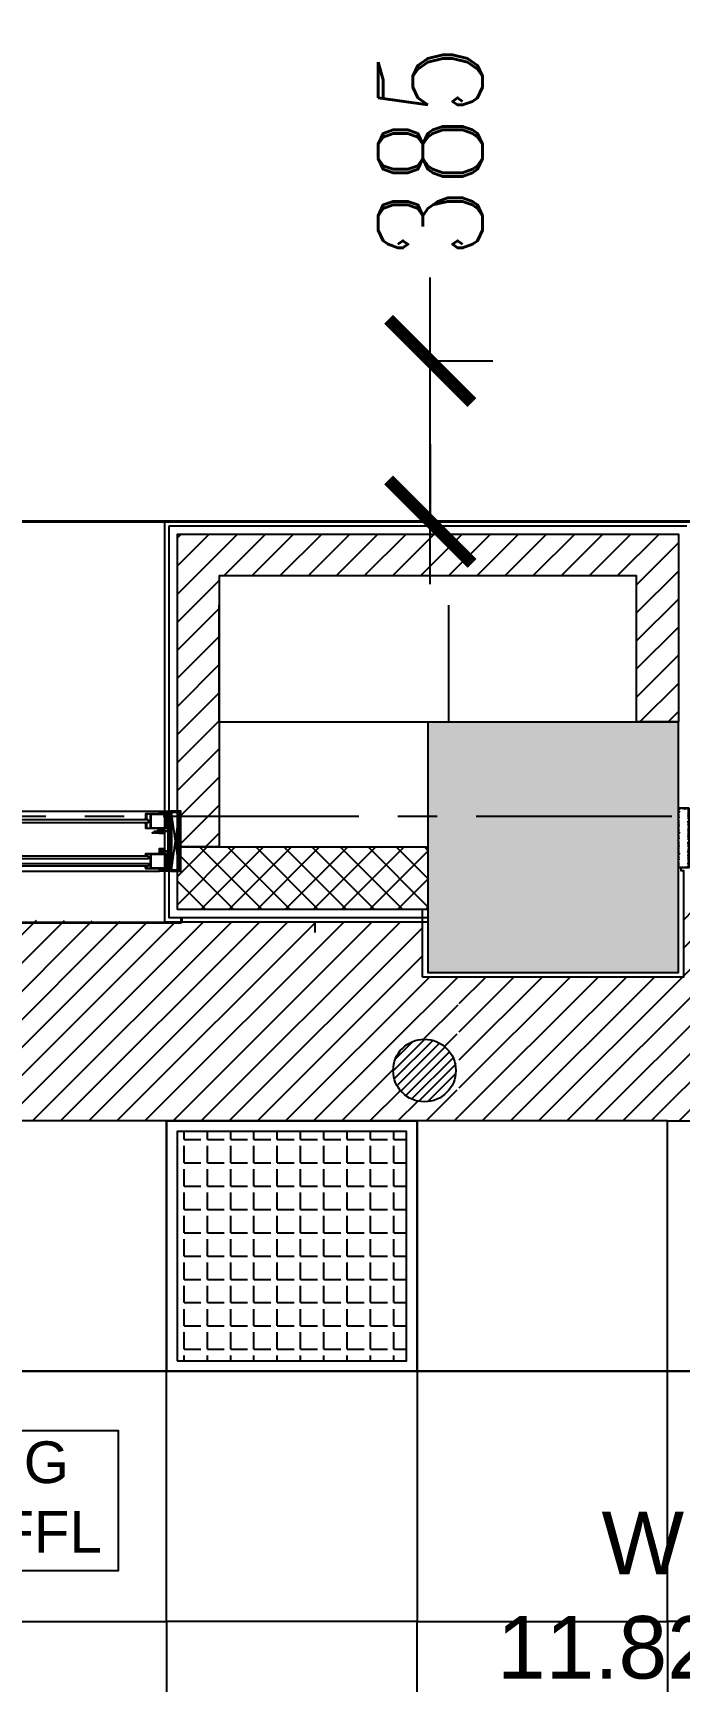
# Model space of a CAD drawing. Header units: millimetres. Extents: x -661525 to 498941, y 282148 to 1359693.
# Drawn here: x -337572 to -336024, y 451953 to 455905 of the extents above; entities that cross this region are included whole.
import ezdxf

# ---------------------------------------------------------------- set-up
doc = ezdxf.new("R2010")
doc.units = ezdxf.units.MM
doc.header["$LTSCALE"] = 2.5
doc.header["$PDMODE"] = 35
doc.header["$PDSIZE"] = 15
doc.linetypes.add('CENTER', pattern=[2, 1.25, -0.25, 0.25, -0.25])
doc.layers.get('0').update_dxf_attribs({"linetype": 'CONTINUOUS'})
doc.layers.get('DEFPOINTS').update_dxf_attribs({"linetype": 'CONTINUOUS'})
for name, color, linetype in [('A-ALU-SECTION', 11, 'CONTINUOUS'), ('A-ANNO-GRID', 5, 'CENTER'), ('A-ANNO-TEXT', 7, 'CONTINUOUS'), ('A-COLS', 7, 'CONTINUOUS'), ('A-COLS-PATT', 252, 'CONTINUOUS'), ('A-ELEV', 8, 'CONTINUOUS'), ('A-ELEV-MEDM', 34, 'CONTINUOUS'), ('A-ELEV-THIN', 8, 'CONTINUOUS'), ('A-GLAZ', 5, 'CONTINUOUS'), ('A-WALL', 8, 'CONTINUOUS'), ('A-WALL-1', 8, 'CONTINUOUS'), ('A-WALL-125', 30, 'CONTINUOUS'), ('A-WALL-JAMB', 11, 'CONTINUOUS'), ('A-WALL-PATT-125', 8, 'CONTINUOUS'), ('A-WALL-PATT-150', 8, 'CONTINUOUS'), ('A-WALL-PLAS', 8, 'CONTINUOUS'), ('CEILING', 11, 'CONTINUOUS'), ('I-FURN', 14, 'CONTINUOUS'), ('I-SECT', 3, 'CONTINUOUS')]:
    doc.layers.add(name, color=color, linetype=linetype)
doc.layers.add('Wall - Stone Hatch', color=252, linetype='CONTINUOUS', lineweight=13)
doc.styles.add('COMPLEX', font='complex.shx', dxfattribs={"width": 0.8})
doc.styles.add('ROMAND', font='ROMAND')
doc.dimstyles.new('TICK100', dxfattribs={"dimtxt": 250, "dimasz": 200, "dimexe": 150, "dimexo": 10, "dimgap": 50, "dimtad": 0, "dimdec": 0, "dimrnd": 5, "dimzin": 1, "dimdsep": 46, "dimtxsty": 'COMPLEX', "dimblk1": 'ARCHTICK', "dimblk2": 'ARCHTICK', "dimsah": 1, "dimcen": 0.09375, "dimdle": 150, "dimclrd": 11, "dimclre": 11, "dimclrt": 7, "dimadec": 0, "dimazin": 0, "dimtfac": 1, "dimtdec": 0, "dimtofl": 0, "dimtmove": 0, "dimatfit": 3, "dimldrblk": 'OPEN90', "dimfxl": 1, "dimtolj": 1, "dimtzin": 1, "dimarcsym": 0})

# ---------------------------------------------------------------- blocks, each defined once
blk = doc.blocks.new('LIGHTS')
at = {"layer": 'CEILING', "transparency": 33554687}
h = blk.add_hatch(dxfattribs=at)
h.set_pattern_fill('ANGLE', color=40, scale=8)
h.set_pattern_definition([(0, (-357159.19, 594292.36), (0, 55.88), [40.64, -15.24]), (90, (-357159.19, 594292.36), (-55.88, 3e-15), [40.64, -15.24])])
h.paths.add_polyline_path([(-357709.2, 594292.4), (-357159.2, 594292.4), (-357159.2, 594842.4), (-357709.2, 594842.4)])
at = {"layer": 'CEILING', "color": 40}
for points in [[(-357734.2, 594267.4), (-357134.2, 594267.4), (-357134.2, 594867.4), (-357734.2, 594867.4)], [(-357709.2, 594292.4), (-357159.2, 594292.4), (-357159.2, 594842.4), (-357709.2, 594842.4)]]:
    blk.add_lwpolyline(points, close=True, dxfattribs=at)
blk = doc.blocks.new('_ARCHTICK')
at = {"color": 0, "linetype": 'ByBlock', "const_width": 0.15}
blk.add_lwpolyline([(-0.5, -0.5), (0.5, 0.5)], dxfattribs=at)
blk = doc.blocks.new('*D428')
at = {"layer": 'A-ALU-SECTION', "color": 11, "lineweight": -2, "transparency": 16777216}
for p, q in [((-336620, 455118.4), (-336620, 455318.4)), ((-336620, 454582.8), (-336620, 455118.4)), ((-336615.6, 455118.4), (-336470, 455118.4)), ((-336620, 454918.4), (-336620, 454718.4)), ((-336615.6, 454732.8), (-336470, 454732.8))]:
    blk.add_line(p, q, dxfattribs=at)
at = {"layer": 'DEFPOINTS', "color": 0, "transparency": 16777216}
for p in [(-336625.6, 455118.4), (-336620, 455118.4), (-336625.6, 454732.8)]:
    blk.add_point(p, dxfattribs=at)
at = {"layer": 'A-ALU-SECTION', "color": 11, "lineweight": -2, "transparency": 16777216, "xscale": 200, "yscale": 200, "zscale": 200}
for p, rotation in [((-336620, 455118.4), 90), ((-336620, 454732.8), 270)]:
    blk.add_blockref('_ARCHTICK', p, dxfattribs=dict(at, rotation=rotation))
at = {"layer": 'A-ALU-SECTION', "color": 7, "transparency": 16777216, "insert": (-336620, 455620.8), "char_height": 250, "attachment_point": 5, "rotation": 90, "style": 'COMPLEX'}
blk.add_mtext('\\A1;385', dxfattribs=at)
blk = doc.blocks.new('_Open90')
at = {"color": 0, "linetype": 'ByBlock', "lineweight": -2}
for p, q in [((-0.5, 0.5), (0, 0)), ((0, 0), (-1, 0)), ((0, 0), (-0.5, -0.5))]:
    blk.add_line(p, q, dxfattribs=at)

msp = doc.modelspace()

# ---------------------------------------------------------------- hatches: boundary and pattern name
at = {"layer": 'A-COLS-PATT'}
h = msp.add_hatch(color=254, dxfattribs=at)
h.dxf.hatch_style = 1
h.paths.add_polyline_path([(-336025.6, 454251.8), (-336625.6, 454251.8), (-336625.6, 453651.8), (-336025.6, 453651.8)])
at = {"layer": 'A-WALL-PATT-125'}
h = msp.add_hatch(dxfattribs=at)
h.set_pattern_fill('ANSI31', color=254, scale=15, angle=360, style=0)
h.set_pattern_definition([(45, (255900.177, -437222.61), (-33.6759605, 33.6759605), [])])
h.paths.add_polyline_path([(-337225.6, 453952.8), (-337225.6, 454702.8), (-336025.6, 454702.8), (-336025.6, 454252.8), (-336125.6, 454252.8), (-336125.6, 454602.8), (-337125.6, 454602.8), (-337125.6, 453952.8)])
at = {"layer": 'A-WALL-PATT-150'}
h = msp.add_hatch(dxfattribs=at)
h.set_pattern_fill('ANSI37', color=254, scale=15, angle=360, style=0)
h.set_pattern_definition([(45, (2e-09, -328214.335), (-33.6759605, 33.6759605), []), (135, (2e-09, -328214.335), (-33.6759605, -33.6759605), [])])
h.paths.add_polyline_path([(-336625.6, 453802.8), (-337225.6, 453802.8), (-337225.6, 453952.8), (-336625.6, 453952.8)])
at = {"layer": 'CEILING', "transparency": 33554607}
h = msp.add_hatch(dxfattribs=at)
h.set_pattern_fill('ANSI31', color=254, scale=15)
h.set_pattern_definition([(45, (-687355.53, 1038021.126), (-33.6759605, 33.6759605), [])])
h.paths.add_polyline_path([(-336550.6, 450295.8), (-336550.6, 449878.8), (-336100.6, 449878.8), (-336100.6, 450295.8)])
h.paths.add_polyline_path([(-336191, 450200.1), (-336191, 450111.1), (-336189.6, 450111.1), (-336189.6, 450127.9)], flags=16)
h.paths.add_polyline_path([(-336428, 450168.2), (-336296.3, 450168.2), (-336243.7, 450155), (-336296.3, 450155), (-336296.3, 450036.5), (-336428, 450036.5)], flags=16)
h.paths.add_polyline_path([(-336425.3, 450127.9), (-336416.2, 450127.9), (-336416.2, 450076.8), (-336425.3, 450076.8)], flags=0)
h.paths.add_polyline_path([(-336305, 450161.7), (-336296.4, 450200.1), (-336296.4, 450155), (-336300.8, 450155), (-336300.8, 450042.9), (-336305, 450042.9), (-336305, 450049.6)], flags=16)
h.paths.add_polyline_path([(-336180.5, 450127.9), (-336180.5, 450119.1), (-336189.6, 450119.1), (-336189.6, 450127.9)], flags=16)
h.paths.add_polyline_path([(-336550.6, 450295.8), (-336651.6, 450295.8), (-337251.6, 450295.8), (-337851.6, 450295.8), (-338451.6, 450295.8), (-339051.6, 450295.8), (-339651.6, 450295.8), (-340100.6, 450295.8), (-340100.6, 449878.8), (-339465.6, 449878.8), (-337689.6, 449878.8), (-336550.6, 449878.8)])
h.paths.add_polyline_path([(-340100.6, 450295.8), (-340251.6, 450295.8), (-340251.6, 450895.8), (-340251.6, 451495.8), (-340251.6, 452095.8), (-340251.6, 452695.8), (-340251.6, 453295.8), (-340100.6, 453295.8), (-340100.6, 453633.8), (-340465.6, 453633.8), (-340465.6, 449878.8), (-340100.6, 449878.8)])
h.paths.add_polyline_path([(-329837.6, 452528.8), (-331025.6, 452528.8), (-331025.6, 452078.8), (-329937.6, 452078.8, -0.414214), (-329837.6, 452178.8)])
h.paths.add_polyline_path([(-328637.6, 452528.8), (-329837.6, 452528.8), (-329837.6, 452178.8, -0.414214), (-329737.6, 452078.8), (-328637.6, 452078.8)])
h.paths.add_polyline_path([(-328637.6, 452078.8), (-329737.6, 452078.8, -0.414214), (-329837.6, 451978.8), (-329837.6, 450428.8, -0.414214), (-329737.6, 450328.8), (-328637.6, 450328.8)])
h.paths.add_polyline_path([(-328637.6, 450328.8), (-329737.6, 450328.8, -0.414214), (-329837.6, 450228.8), (-329837.6, 449878.8), (-328637.6, 449878.8)])
h.paths.add_polyline_path([(-329837.6, 450228.8, -0.414214), (-329937.6, 450328.8), (-331025.6, 450328.8), (-331025.6, 449878.8), (-329837.6, 449878.8)])
h.paths.add_polyline_path([(-332100.6, 450295.8), (-332451.6, 450295.8), (-332550.6, 450295.8), (-332550.6, 449878.8), (-332100.6, 449878.8)])
h.paths.add_polyline_path([(-332550.6, 450295.8), (-332820.7, 450295.8), (-332820.7, 449962.7), (-334384.9, 449962.7), (-334384.9, 450295.8), (-334851.6, 450295.8), (-335451.6, 450295.8), (-336051.6, 450295.8), (-336100.6, 450295.8), (-336100.6, 449878.8), (-332550.6, 449878.8)])
h.paths.add_polyline_path([(-334993.3, 450200.1), (-334993.3, 450111.1), (-334991.9, 450111.1), (-334991.9, 450127.9)], flags=16)
h.paths.add_polyline_path([(-335098.6, 450168.2), (-335046, 450155), (-335098.6, 450155), (-335098.6, 450036.5), (-335230.3, 450036.5), (-335230.3, 450168.2)], flags=16)
h.paths.add_polyline_path([(-335098.7, 450200.1), (-335098.7, 450155), (-335103.1, 450155), (-335103.1, 450042.9), (-335107.3, 450042.9), (-335107.3, 450049.6), (-335107.3, 450161.7)], flags=16)
h.paths.add_polyline_path([(-335218.5, 450076.8), (-335227.7, 450076.8), (-335227.7, 450127.9), (-335218.5, 450127.9)], flags=0)
h.paths.add_polyline_path([(-338010.2, 453408.8, -0.414214), (-338085.2, 453333.8), (-337851.6, 453295.8), (-337251.6, 453295.8), (-336651.6, 453295.8), (-336550.6, 453295.8), (-336558.9, 453416.8, -1), (-336708.9, 453416.8, -1), (-336558.9, 453416.8), (-336551, 453641.8), (-336638.4, 453641.8), (-336638.4, 453773.8), (-337255.6, 453773.8), (-340013.7, 453802.7), (-340013.7, 453633.8), (-340100.6, 453633.8), (-340100.6, 453295.8), (-339651.6, 453295.8), (-339051.6, 453295.8), (-338451.6, 453295.8), (-338085.2, 453333.8, -0.414214), (-338160.2, 453408.8, -1)])
h.paths.add_polyline_path([(-336100.6, 453641.8), (-336550.6, 453641.8), (-336550.6, 453295.8), (-336100.6, 453295.8)])
h.paths.add_polyline_path([(-336013.6, 453802.8), (-336013.6, 453641.8), (-336100.6, 453641.8), (-336100.6, 453295.8), (-336051.6, 453295.8), (-335451.6, 453295.8), (-334851.6, 453295.8), (-334251.6, 453295.8), (-333651.6, 453295.8), (-333051.6, 453295.8), (-332550.6, 453295.8), (-332550.6, 453640.8), (-332625.9, 453640.8), (-332637.6, 453640.8), (-332637.6, 453802.8)])
h.paths.add_polyline_path([(-335415.2, 453473.8), (-335415.2, 453769.9), (-333850.9, 453769.9), (-333850.9, 453433.4), (-335390.8, 453433.4, -1.118362), (-335539, 453416.8, -0.640795)], flags=16)
h.paths.add_polyline_path([(-332100.6, 453640.8), (-332550.6, 453640.8), (-332550.6, 453295.8), (-332451.6, 453295.8), (-332100.6, 453295.8)])
h.paths.add_polyline_path([(-331037.6, 453802.8), (-332013.6, 453802.8), (-332013.6, 453640.8), (-332100.6, 453640.8), (-332100.6, 453295.8), (-331851.6, 453295.8), (-331251.6, 453295.8), (-331251.6, 452695.8), (-331251.6, 452095.8), (-331251.6, 451495.8), (-331251.6, 450895.8), (-331251.6, 450295.8), (-331851.6, 450295.8), (-332100.6, 450295.8), (-332100.6, 449878.8), (-331037.6, 449878.8), (-331037.6, 452528.8)])
h.paths.add_polyline_path([(-329837.6, 451978.8, -0.414214), (-329937.6, 452078.8), (-331025.6, 452078.8), (-331025.6, 450328.8), (-329937.6, 450328.8, -0.414214), (-329837.6, 450428.8)])
h.paths.add_polyline_path([(-338096.3, 453490.2), (-338096.3, 453702.5), (-338250.8, 453702.5), (-338250.8, 453490.2)], flags=24)
h.paths.add_polyline_path([(-335371.9, 453418), (-333868.2, 453418), (-333868.2, 453823.6), (-335371.9, 453823.6)], flags=9)
h.paths.add_polyline_path([(-331253.2, 451755.8), (-331035.2, 451755.8), (-331035.2, 451910.4), (-331253.2, 451910.4)], flags=9)
h.paths.add_polyline_path([(-330540.2, 450534.3), (-330322.2, 450534.3), (-330322.2, 450688.9), (-330540.2, 450688.9)], flags=24)
h.paths.add_polyline_path([(-329444.2, 452199.5), (-329444.2, 452411.8), (-329598.8, 452411.8), (-329598.8, 452199.5)], flags=24)
h.paths.add_polyline_path([(-329443.6, 451150.2), (-329443.6, 451257.6), (-329598.1, 451257.6), (-329598.1, 451150.2)], flags=24)
h.paths.add_polyline_path([(-329346.2, 450534.3), (-329128.2, 450534.3), (-329128.2, 450688.9), (-329346.2, 450688.9)], flags=24)
h.paths.add_polyline_path([(-329444.2, 449999.5), (-329444.2, 450211.8), (-329598.8, 450211.8), (-329598.8, 449999.5)], flags=24)
h.paths.add_polyline_path([(-338095.6, 450033.7), (-338095.6, 450141.1), (-338250.2, 450141.1), (-338250.2, 450033.7)], flags=24)
h.paths.add_polyline_path([(-340467.2, 451755.8), (-340249.2, 451755.8), (-340249.2, 451910.4), (-340467.2, 451910.4)], flags=9)
at = {"layer": 'CEILING', "transparency": 33554687}
h = msp.add_hatch(dxfattribs=at)
h.set_pattern_fill('ANSI31', color=6, scale=5)
h.set_pattern_definition([(45, (-336558.942, 453341.814), (-11.2253, 11.2253), [])])
edge = h.paths.add_edge_path()
edge.add_arc((-336633.9, 453416.8), 75, 0, 360)
at = {"layer": 'Wall - Stone Hatch'}
h = msp.add_hatch(dxfattribs=at)
h.set_pattern_fill('ANSI36', color=254, scale=0.8, angle=90, style=0)
h.set_pattern_definition([(135, (-1055891.537, -2766690.912), (-4.9391408666, 1.3470384182), [6.35, -1.27, 0, -1.27])])
h.paths.add_polyline_path([(-336000.6, 454046.8), (-336000.6, 453902.8), (-336025.6, 453902.8), (-336025.6, 454046.8)])
h.paths.add_polyline_path([(-336003.6, 454043.8), (-336003.6, 453905.8), (-336022.6, 453905.8), (-336022.6, 454043.8)], flags=16)
h = msp.add_hatch(dxfattribs=at)
h.set_pattern_fill('ANSI36', color=254, scale=0.8, angle=90, style=0)
h.set_pattern_definition([(135, (-1048477.947, -2726277.1523), (-4.9391408666, 1.3470384182), [6.35, -1.27, 0, -1.27])])
h.paths.add_polyline_path([(-337239.6, 454035.8), (-337239.6, 453897.8), (-337220.6, 453897.8), (-337220.6, 454035.8)], flags=16)
h.paths.add_polyline_path([(-337242.6, 454038.8), (-337242.6, 453894.8), (-337217.6, 453894.8), (-337217.6, 454038.8)])

# ---------------------------------------------------------------- linework, layer by layer
at = {"layer": 'A-ALU-SECTION', "color": 254}
msp.add_lwpolyline([(-337295.4, 454017.8), (-337915.9, 454017.8), (-337915.9, 454011.8), (-337295.4, 454011.8)], close=True, dxfattribs=at)
for points in [[(-337301.6, 454010.5), (-337300.2, 454010.5), (-337300.2, 453998.2), (-337290.2, 453998.2), (-337290.2, 454031.4), (-337300.2, 454031.4), (-337300.2, 454019.1), (-337301.6, 454019.1), (-337301.6, 454032.8), (-337251.6, 454032.8), (-337251.6, 453996.8), (-337270.4, 453996.8), (-337270.4, 453985.8), (-337273.6, 453985.8), (-337273.6, 453987.6), (-337272.2, 453987.6), (-337272.2, 453988.8), (-337276.6, 453988.8), (-337276.6, 453987.6), (-337275.6, 453987.6), (-337275.6, 453985.8), (-337278.4, 453985.8), (-337278.4, 453988.8), (-337280.1, 453988.8), (-337282.1, 453985.8), (-337285.3, 453985.8), (-337285.3, 453987.6), (-337283.1, 453987.6), (-337281.1, 453990.6), (-337272.2, 453990.6), (-337272.2, 453996.8), (-337301.6, 453996.8), (-337301.6, 454010.5)], [(-337288.8, 454031.4), (-337253, 454031.4), (-337253, 453998.2), (-337288.8, 453998.2), (-337288.8, 454031.4)], [(-337301.6, 453905.5), (-337300.2, 453905.5), (-337300.2, 453902.2), (-337290.2, 453902.2), (-337290.2, 453935.4), (-337300.2, 453935.4), (-337300.2, 453932.1), (-337301.6, 453932.1), (-337301.6, 453936.8), (-337251.6, 453936.8), (-337251.6, 453900.8), (-337301.6, 453900.8), (-337301.6, 453905.5)], [(-337288.8, 453935.4), (-337253, 453935.4), (-337253, 453902.2), (-337288.8, 453902.2), (-337288.8, 453935.4)]]:
    msp.add_lwpolyline(points, dxfattribs=at)
at = {"layer": 'A-ANNO-GRID', "color": 252, "ltscale": 150}
msp.add_line((-399510, 454026.8), (-318617.7, 454026.8), dxfattribs=at)
at = {"layer": 'A-COLS', "color": 254}
msp.add_lwpolyline([(-336025.6, 454251.8), (-336625.6, 454251.8), (-336625.6, 453651.8), (-336025.6, 453651.8)], close=True, dxfattribs=at)
at = {"layer": 'A-ELEV', "color": 254}
msp.add_line((-343995.6, 454732.8), (-320655.6, 454732.8), dxfattribs=at)
at = {"layer": 'A-ELEV'}
msp.add_line((-343993, 454734.8), (-320653, 454734.8), dxfattribs=at)
at = {"layer": 'A-ELEV', "color": 254}
msp.add_lwpolyline([(-337217.6, 453782.8), (-337217.6, 453769.8), (-340013.6, 453769.8)], dxfattribs=at)
at = {"layer": 'A-ELEV'}
msp.add_lwpolyline([(-337215, 453784.8), (-337215, 453771.8), (-340011, 453771.8)], dxfattribs=at)
at = {"layer": 'A-ELEV-MEDM', "color": 254}
for centre, start, end in [((-337303.6, 454017.8), 359.1225, 180.8766), ((-337303.6, 454011.8), 179.1234, 0.8775), ((-337300.9, 454017.8), 359.1225, 180.8766), ((-337300.9, 454011.8), 179.1234, 0.8775), ((-337298.3, 454017.8), 359.7072, 180.2919), ((-337298.3, 454011.8), 179.7081, 0.2928), ((-337303.6, 453930.8), 359.1234, 180.8775), ((-337300.9, 453930.8), 359.1234, 180.8775), ((-337298.3, 453930.8), 359.7081, 180.2928), ((-337303.6, 453906.8), 179.1234, 0.8775), ((-337300.9, 453906.8), 179.1234, 0.8775), ((-337298.3, 453906.8), 179.7081, 0.2928)]:
    msp.add_arc(centre, 1.34, start, end, dxfattribs=at)
at = {"layer": 'A-ELEV-THIN', "color": 254}
for p, q in [((-339966.6, 454038.8), (-337268.6, 454038.8)), ((-337239.6, 453897.8), (-337220.6, 454035.8)), ((-337220.6, 453897.8), (-337239.6, 454035.8)), ((-339966.6, 453894.8), (-337268.6, 453894.8))]:
    msp.add_line(p, q, dxfattribs=at)
at = {"layer": 'A-GLAZ', "color": 254}
for points in [[(-337295.4, 453930.8), (-337915.9, 453930.8), (-337915.9, 453924.8), (-337295.4, 453924.8)], [(-337295.4, 453906.8), (-337915.9, 453906.8), (-337915.9, 453912.8), (-337295.4, 453912.8)]]:
    msp.add_lwpolyline(points, close=True, dxfattribs=at)
at = {"layer": 'A-WALL', "color": 254}
msp.add_lwpolyline([(-337225.6, 453952.8), (-337225.6, 454702.8), (-336025.6, 454702.8), (-336025.6, 454252.8), (-336125.6, 454252.8), (-336125.6, 454602.8), (-337125.6, 454602.8), (-337125.6, 453952.8), (-337225.6, 453952.8)], dxfattribs=at)
at = {"layer": 'A-WALL-1', "color": 254}
msp.add_lwpolyline([(-336625.6, 453802.8), (-337225.6, 453802.8), (-337225.6, 453952.8), (-336625.6, 453952.8), (-336625.6, 453802.8)], dxfattribs=at)
at = {"layer": 'A-WALL-125', "color": 254}
for p, q in [((-337125.6, 454252.8), (-337125.6, 454532.8)), ((-336576.2, 454532.8), (-336576.2, 454252.8)), ((-337125.6, 454252.8), (-336576.2, 454252.8))]:
    msp.add_line(p, q, dxfattribs=at)
at = {"layer": 'A-WALL-JAMB', "color": 254}
for points in [[(-336000.6, 454046.8), (-336000.6, 453902.8), (-336025.6, 453902.8), (-336025.6, 454046.8), (-336000.6, 454046.8)], [(-337242.6, 454038.8), (-337242.6, 453894.8), (-337217.6, 453894.8), (-337217.6, 454038.8), (-337242.6, 454038.8)]]:
    msp.add_lwpolyline(points, dxfattribs=at)
msp.add_lwpolyline([(-337239.6, 454035.8), (-337239.6, 453897.8), (-337220.6, 453897.8), (-337220.6, 454035.8)], close=True, dxfattribs=at)
at = {"layer": 'A-WALL-PLAS', "color": 254}
for p, q in [((-335995.6, 454732.8), (-337255.6, 454732.8)), ((-337245.6, 454722.8), (-336005.6, 454722.8)), ((-336638.4, 453640.8), (-336638.4, 453802.8))]:
    msp.add_line(p, q, dxfattribs=at)
for points in [[(-336625.6, 453772.8), (-337255.6, 453772.8), (-337255.6, 454732.8)], [(-336625.6, 453782.8), (-337245.6, 453782.8), (-337245.6, 454722.8)], [(-336019.6, 453902.8), (-336019.6, 453896.8), (-336013.6, 453896.8), (-336013.6, 453640.8), (-336638.4, 453640.8)]]:
    msp.add_lwpolyline(points, dxfattribs=at)
at = {"layer": 'CEILING'}
for points in [[(-337851.6, 452695.8), (-337251.6, 452695.8), (-337251.6, 453295.8), (-337851.6, 453295.8)], [(-336651.6, 452695.8), (-337251.6, 452695.8), (-337251.6, 453295.8), (-336651.6, 453295.8)], [(-336651.6, 452695.8), (-336051.6, 452695.8), (-336051.6, 453295.8), (-336651.6, 453295.8)], [(-335451.6, 452695.8), (-336051.6, 452695.8), (-336051.6, 453295.8), (-335451.6, 453295.8)], [(-337851.6, 452095.8), (-337251.6, 452095.8), (-337251.6, 452695.8), (-337851.6, 452695.8)], [(-336651.6, 452095.8), (-337251.6, 452095.8), (-337251.6, 452695.8), (-336651.6, 452695.8)], [(-336651.6, 452095.8), (-336051.6, 452095.8), (-336051.6, 452695.8), (-336651.6, 452695.8)], [(-335451.6, 452095.8), (-336051.6, 452095.8), (-336051.6, 452695.8), (-335451.6, 452695.8)], [(-337851.6, 452095.8), (-337251.6, 452095.8), (-337251.6, 451495.8), (-337851.6, 451495.8)], [(-336651.6, 452095.8), (-337251.6, 452095.8), (-337251.6, 451495.8), (-336651.6, 451495.8)], [(-336651.6, 452095.8), (-336051.6, 452095.8), (-336051.6, 451495.8), (-336651.6, 451495.8)], [(-335451.6, 452095.8), (-336051.6, 452095.8), (-336051.6, 451495.8), (-335451.6, 451495.8)]]:
    msp.add_lwpolyline(points, close=True, dxfattribs=at)
at = {"layer": 'CEILING', "color": 1}
msp.add_lwpolyline([(-338931.8, 452553.6), (-337367.5, 452553.6), (-337367.5, 452217.1), (-338931.8, 452217.1)], close=True, dxfattribs=at)
at = {"layer": 'CEILING', "color": 6}
msp.add_circle((-336633.9, 453416.8), 75, dxfattribs=at)
at = {"layer": 'I-FURN', "color": 254}
msp.add_line((-336896.8, 453772.9), (-336896.8, 453747.9), dxfattribs=at)
at = {"layer": 'I-SECT', "color": 254}
msp.add_lwpolyline([(-337247.6, 453991.8), (-337247.6, 454036.8), (-337258.6, 454036.8), (-337258.6, 454032.8), (-337262.6, 454032.8), (-337262.6, 454034.8), (-337260.6, 454034.8), (-337260.6, 454036.8), (-337266.6, 454036.8), (-337266.6, 454034.8), (-337264.6, 454034.8), (-337264.6, 454032.8), (-337268.6, 454032.8), (-337268.6, 454038.8), (-337242.6, 454038.8), (-337242.6, 454036.8), (-337245.6, 454036.8), (-337245.6, 453991.8), (-337242.6, 453991.8), (-337242.6, 453989.8), (-337245.6, 453989.8), (-337245.6, 453943.8), (-337242.6, 453943.8), (-337242.6, 453941.8), (-337245.6, 453941.8), (-337245.6, 453896.8), (-337242.6, 453896.8), (-337242.6, 453894.8), (-337268.6, 453894.8), (-337268.6, 453900.8), (-337264.6, 453900.8), (-337264.6, 453898.8), (-337266.6, 453898.8), (-337266.6, 453896.8), (-337260.6, 453896.8), (-337260.6, 453898.8), (-337262.6, 453898.8), (-337262.6, 453900.8), (-337258.6, 453900.8), (-337258.6, 453896.8), (-337247.6, 453896.8), (-337247.6, 453941.8), (-337258.6, 453941.8), (-337258.6, 453936.8), (-337262.6, 453936.8), (-337262.6, 453938.8), (-337260.6, 453938.8), (-337260.6, 453941.8), (-337266.6, 453941.8), (-337266.6, 453938.8), (-337264.6, 453938.8), (-337264.6, 453936.8), (-337268.6, 453936.8), (-337268.6, 453948.8), (-337264.6, 453948.8), (-337264.6, 453946.8), (-337266.6, 453946.8), (-337266.6, 453943.8), (-337260.6, 453943.8), (-337260.6, 453946.8), (-337262.6, 453946.8), (-337262.6, 453948.8), (-337258.6, 453948.8), (-337258.6, 453943.8), (-337247.6, 453943.8), (-337247.6, 453989.8), (-337258.6, 453989.8), (-337258.6, 453984.8), (-337262.6, 453984.8), (-337262.6, 453986.8), (-337260.6, 453986.8), (-337260.6, 453989.8), (-337266.6, 453989.8), (-337266.6, 453986.8), (-337264.6, 453986.8), (-337264.6, 453984.8), (-337268.6, 453984.8), (-337268.6, 453996.8), (-337264.6, 453996.8), (-337264.6, 453994.8), (-337266.6, 453994.8), (-337266.6, 453991.8), (-337260.6, 453991.8), (-337260.6, 453994.8), (-337262.6, 453994.8), (-337262.6, 453996.8), (-337258.6, 453996.8), (-337258.6, 453991.8), (-337247.6, 453991.8)], dxfattribs=at)

# ---------------------------------------------------------------- block references
at = {"layer": 'CEILING'}
msp.add_blockref('LIGHTS', (20482.5, -141571.5), dxfattribs=at)

# ---------------------------------------------------------------- texts
at = {"layer": 'A-ANNO-TEXT', "color": 0, "ltscale": 0.5, "insert": (-333366.1, 452013.1), "char_height": 150, "width": 4767.61, "attachment_point": 6, "style": 'ROMAND'}
msp.add_mtext('\\A1;\\pxqc;{\\f@Arial Unicode MS|b0|i0|c0|p34;\\C256;WET LAB\\P11.82M X 3.9M\\P493.57 SQ.FT.\\Fromand|c0;\\C6; }', dxfattribs=at)
at = {"layer": 'CEILING', "color": 0, "ltscale": 0.5, "insert": (-336821.6, 452384.1), "char_height": 100, "width": 2623.643, "attachment_point": 6, "style": 'ROMAND'}
msp.add_mtext('\\A1;\\pxqc;{\\f@Arial Unicode MS|b0|i0|c0|p34;\\C1;MODULAR CEILING\\PFC @ 2550 FROM FFL}', dxfattribs=at)

# ---------------------------------------------------------------- dimensions: what is measured, and where the dimension line sits
at = {"layer": 'A-ALU-SECTION', "color": 1}
dim = msp.add_linear_dim(base=(-336620, 455118.4), p1=(-336625.6, 454732.8), p2=(-336625.6, 455118.4), angle=90, dimstyle='TICK100', dxfattribs=at)
dim.commit()
dim.dimension.update_dxf_attribs({"geometry": '*D428', "text_midpoint": (-336620, 455620.8)})

doc.saveas('drawing.dxf')
